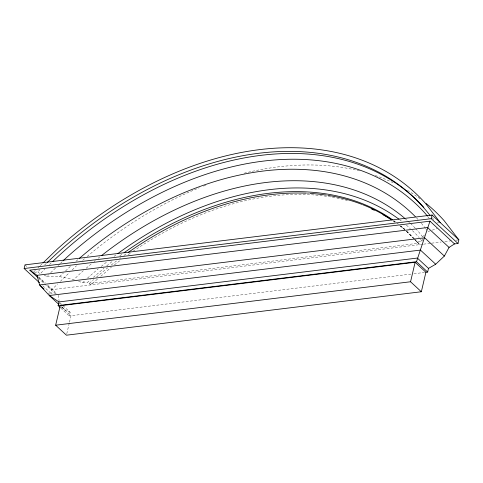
<?xml version="1.0" encoding="UTF-8"?>
<svg xmlns="http://www.w3.org/2000/svg" width="483" height="483" viewBox="0 0 483 483"><rect width="100%" height="100%" fill="white"/><g stroke="black" fill="none" stroke-linecap="round" stroke-linejoin="round"><path stroke-width="0.36" stroke-dasharray="2.42 1.81" d="M414.855 239.767L416.907 241.856L422.021 241.228L422.595 236.857L424.557 234.919M56.155 293.899L54.398 292.897L50.92 293.326L51.778 289.673L57.688 283.956M410.936 274.096L69.268 315.924L70.126 312.272L62.156 304.888M66.775 333.753L69.311 322.928M69.48 322.203L71.007 315.713L60.224 305.721M78.608 281.281L82.659 282.772L85.274 280.158M33.725 271.923L35.337 270.365M38.024 267.769L39.636 266.211M40.174 265.692L42.323 263.609M60.375 281.36L69.51 272.527M72.196 269.931L76.495 265.771M44.176 275.37L46.905 276.318L48.523 274.773M50.685 272.702L55.545 268.053M58.25 265.469L59.868 263.917M60.411 263.404L62.573 261.339M46.905 276.318L59.566 276.62L63.382 273.01M65.567 270.945L70.47 266.302M82.659 282.772L87.773 282.144L90.562 279.754M93.358 277.357L103.966 268.264M106.761 265.873L108.433 264.436A292.414 202.691 -47.2 0 1 113.197 260.748M97.445 279.156L90.744 284.904L87.773 282.144M100.796 276.288L111.41 267.19M427.992 231.52L431.506 230.379M432.213 230.149L437.133 228.55M34.522 272.279L37.849 271.875A321.95 223.164 -47.2 0 1 39.92 269.768M436.928 223.019L438.926 222.778M422.824 244.247L51.778 289.673L46.857 285.109M423.561 244.163L430.908 243.257M431.645 243.172L441.202 242.001M444.879 241.548L451.496 240.739M455.91 240.202L458.85 239.84M413.931 273.728L424.412 272.448M59.566 276.62L73.887 279.548L80.075 273.638A300.547 208.33 -47.2 0 1 83.39 270.685M61.263 306.633L64.535 309.663L70.126 312.272M400.757 225.959A292.414 202.691 -47.2 0 1 403.577 228.308L404.567 229.226M416.907 241.856L419.884 244.609L414.245 238.88M37.849 271.875L40.083 273.939A321.95 223.164 -47.2 0 1 44.756 269.218M38.67 276.862L45.275 282.984M47.479 285.024L56.294 293.187M25.007 264.865L27.187 266.888M38.658 277.514L44.671 283.086M38.586 278.244L44.038 283.298M44.581 283.805L54.398 292.897M42.727 285.731L50.92 293.326M60.031 302.919L61.625 304.393M48.336 293.054L49.984 294.576M60.767 308.045L69.268 315.924M406.553 231.061L413.732 238.354M403.577 228.308L404.603 229.347M406.656 231.429L414.342 239.248M59.288 303.203L60.164 304.278M62.349 306.971L64.535 309.663M421.387 223.285L425.161 227.988M425.638 228.58L427.05 230.343M427.841 216.71L429.701 219.083M422.595 236.857L418.9 232.16A300.547 208.33 -47.2 0 0 415.833 228.827M420.572 239.206L422.021 241.228M58.491 295.228L59.071 301.03M114.38 264.877A292.414 202.691 -47.2 0 1 120.382 260.337M128.279 254.632A292.414 202.691 -47.2 0 1 130.73 252.917M133.187 251.232A292.414 202.691 -47.2 0 1 334.779 197.638M336.977 198.06A292.414 202.691 -47.2 0 1 344.373 199.721M345.11 199.902A292.414 202.691 -47.2 0 1 348.02 200.662M393.053 220.858A292.414 202.691 -47.2 0 1 394.883 222.102M400.256 225.99A292.414 202.691 -47.2 0 1 404.869 229.648M119.826 255.803A292.414 202.691 -47.2 0 1 122.869 253.605M393.723 220.616A292.414 202.691 -47.2 0 1 396.108 222.349M396.694 222.79A292.414 202.691 -47.2 0 1 398.451 224.13M413.883 238.361A291.104 201.779 -47.2 0 1 418.393 243.233L89.258 283.521A291.104 201.779 -47.2 0 1 93.66 279.603M96.443 277.188A291.104 201.779 -47.2 0 1 107.733 267.799M111.283 264.992A291.104 201.779 -47.2 0 1 117.254 260.403M119.663 258.604A291.104 201.779 -47.2 0 1 120.871 257.717M123.896 255.513A291.104 201.779 -47.2 0 1 126.329 253.768M307.007 193.248A291.104 201.779 -47.2 0 1 309.211 193.363M393.675 221.184A291.104 201.779 -47.2 0 1 394.883 222.035M399.622 225.579A291.104 201.779 -47.2 0 1 404.199 229.304M406.42 231.236A291.104 201.779 -47.2 0 1 413.363 237.835M82.635 260.349A326.17 226.086 -47.2 0 1 84.887 258.405M87.157 256.473A326.17 226.086 -47.2 0 1 199.358 187.784M203.542 186.124A326.17 226.086 -47.2 0 1 205.655 185.309M244.096 173.216A326.17 226.086 -47.2 0 1 359.92 170.97M375.303 175.504A326.17 226.086 -47.2 0 1 392.987 182.665M407.477 190.393A326.17 226.086 -47.2 0 1 420.379 199.002M410.496 223.484A300.547 208.33 -47.2 0 1 415.314 228.278M86.179 268.246A300.547 208.33 -47.2 0 1 91.245 263.929M94.082 261.575A300.547 208.33 -47.2 0 1 95.223 260.639M98.085 258.314A300.547 208.33 -47.2 0 1 101.539 255.573M404.893 218.437A300.547 208.33 -47.2 0 1 407.163 220.423M407.724 220.924A300.547 208.33 -47.2 0 1 409.946 222.965M416.376 217.724A308.987 214.174 -47.2 0 1 418.942 220.447M75.982 261.303A308.987 214.174 -47.2 0 1 78.777 258.87M412.452 230.651A296.634 205.613 -47.2 0 1 419.214 237.594M87.477 278.136A296.634 205.613 -47.2 0 1 98.278 268.844M101.164 266.471A296.634 205.613 -47.2 0 1 106.984 261.81M114.054 256.37A296.634 205.613 -47.2 0 1 116.433 254.595M399.405 219.56A296.634 205.613 -47.2 0 1 402.943 222.307M406.384 225.156A296.634 205.613 -47.2 0 1 410.284 228.61M432.267 217.531A321.95 223.164 -47.2 0 1 434.024 219.868M49.495 264.557A321.95 223.164 -47.2 0 1 51.627 262.511M44.623 265.07A321.95 223.164 -47.2 0 1 46.736 263.006"/><path stroke-width="0.72" d="M39.449 282.694L24.15 268.518L25.007 264.865L432.08 215.032L458.85 239.84L457.993 243.492L454.515 243.921L449.051 247.417L444.36 256.068L435.69 264.225L428.506 268.397L427.648 272.05L425.909 272.261L415.126 262.275L60.224 305.721L55.654 325.204L66.437 335.196L421.339 291.75L425.909 272.261M60.236 307.556L58.111 305.588L58.968 301.935L49.278 295.53L39.576 284.94L37.016 275.328L29.861 270.16L429.973 221.178L454.515 243.921M421.339 291.75L410.556 281.758L415.126 262.275M427.648 272.05L416.497 261.714C420.941 248.226 425.481 234.678 429.973 221.178M457.993 243.492L431.222 218.684L432.08 215.032M42.86 263.09L57.906 248.546A326.17 226.086 -47.2 0 1 425.62 203.53L440.261 222.615M63.11 260.82L66.352 257.723A318.587 220.828 -47.2 0 1 425.517 213.752L427.377 216.118M24.15 268.518L431.222 218.684M37.016 275.328L427.576 227.517L449.051 247.417M39.576 284.94L424.642 237.799L444.36 256.068M58.968 301.935L417.354 258.061L428.506 268.397M58.111 305.588L416.497 261.714M55.654 325.204L410.556 281.758M435.69 264.225L420.439 250.091L49.278 295.53L58.54 304.109M29.861 270.16L38.036 277.737M40.125 285.447L43.959 288.997M458.85 239.84L444.209 220.755A326.17 226.086 -47.2 0 0 426.193 203.518M47.268 262.486A321.95 223.164 -47.2 0 1 430.039 215.46M52.695 261.49A321.95 223.164 -47.2 0 1 423.845 207.436M128.158 252.482A291.104 201.779 -47.2 0 1 228.984 203.186M229.697 202.981A291.104 201.779 -47.2 0 1 306.276 193.212M309.971 193.411A291.104 201.779 -47.2 0 1 326.411 195.138M327.879 195.361A291.104 201.779 -47.2 0 1 361.924 204.387M362.606 204.653A291.104 201.779 -47.2 0 1 391.846 219.928M124.083 252.736A292.414 202.691 -47.2 0 1 392.516 219.765M79.339 258.387A308.987 214.174 -47.2 0 1 415.332 216.656M117.629 253.72A296.634 205.613 -47.2 0 1 398.807 219.113M101.539 255.573A300.547 208.33 -47.2 0 1 404.893 218.437M371.626 209.054A292.414 202.691 -47.2 0 1 374.259 210.262M382.916 214.694A292.414 202.691 -47.2 0 1 391.2 219.644"/></g></svg>
